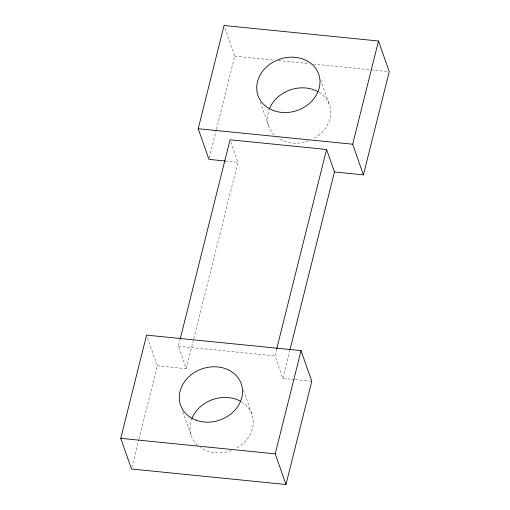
<?xml version="1.0" encoding="UTF-8"?>
<svg xmlns="http://www.w3.org/2000/svg" width="510" height="510" viewBox="0 0 510 510"><rect width="100%" height="100%" fill="white"/><g stroke="black" fill="none" stroke-linecap="round" stroke-linejoin="round"><path stroke-width="0.38" stroke-dasharray="2.55 1.91" d="M131.892 467.453L138.828 439.728M139.02 438.957L157.322 365.791L146.842 335.873M209.336 157.832L216.272 130.107M216.469 129.336L234.772 56.164L224.03 25.5M157.322 365.791L186.284 368.698L178.411 346.207L179.947 340.042M186.284 368.698L193.602 339.43M193.794 338.659L237.915 162.282L230.826 142.041M294.563 379.561L282.827 378.388L274.947 355.897L276.49 349.733M282.827 378.388L289.756 350.657M234.772 56.164L274.374 60.142M278.339 60.537L309.232 63.642M313.191 64.037L370.222 69.762M371.019 69.844L388.442 71.591M225.394 161.026L237.915 162.282M178.411 346.207L274.947 355.897M295.347 379.644L311.788 381.295M320.643 79.764L329.288 104.448M260.253 101.917L268.897 126.601M243.461 390.131L251.844 414.069M182.803 411.538L191.448 436.222M319.26 92.412A32.162 27.1 -19.3 0 1 312.783 139.071M308.575 140.907A32.162 27.1 -19.3 0 1 277.689 137.808M274.297 134.959A32.162 27.1 -19.3 0 1 269.089 109.567M241.81 402.033A32.162 27.1 -19.3 0 1 235.333 448.692M231.132 450.528A32.162 27.1 -19.3 0 1 200.239 447.429M197.376 445.09A32.162 27.1 -19.3 0 1 191.639 419.188"/><path stroke-width="0.76" d="M120.768 438.332L146.58 335.121L301.047 350.625L311.788 381.295L285.97 484.5L131.504 468.996L120.768 438.332L275.228 453.836L285.97 484.5M225.394 161.026L208.953 159.375L198.212 128.705L224.03 25.5L378.496 41.004L389.232 71.668L363.42 174.879L334.458 171.972L326.578 149.481L230.042 139.791L180.138 339.278M276.681 348.967L326.578 149.481M289.954 349.885L334.458 171.972M275.228 453.836L301.047 350.625M363.42 174.879L352.678 144.209L378.496 41.004M198.212 128.705L352.678 144.209M269.363 108.853A32.162 27.1 -19.3 0 1 317.953 91.641M191.913 418.481A32.162 27.1 -19.3 0 1 240.503 401.268M273.711 110.638A32.162 27.1 -19.3 0 0 319.974 80.727A32.162 27.1 -19.3 0 0 271.377 63.202A32.162 27.1 -19.3 0 0 273.711 110.638M196.261 420.259A32.162 27.1 -19.3 0 0 242.53 390.348A32.162 27.1 -19.3 0 0 193.927 372.823A32.162 27.1 -19.3 0 0 196.261 420.259"/></g></svg>
